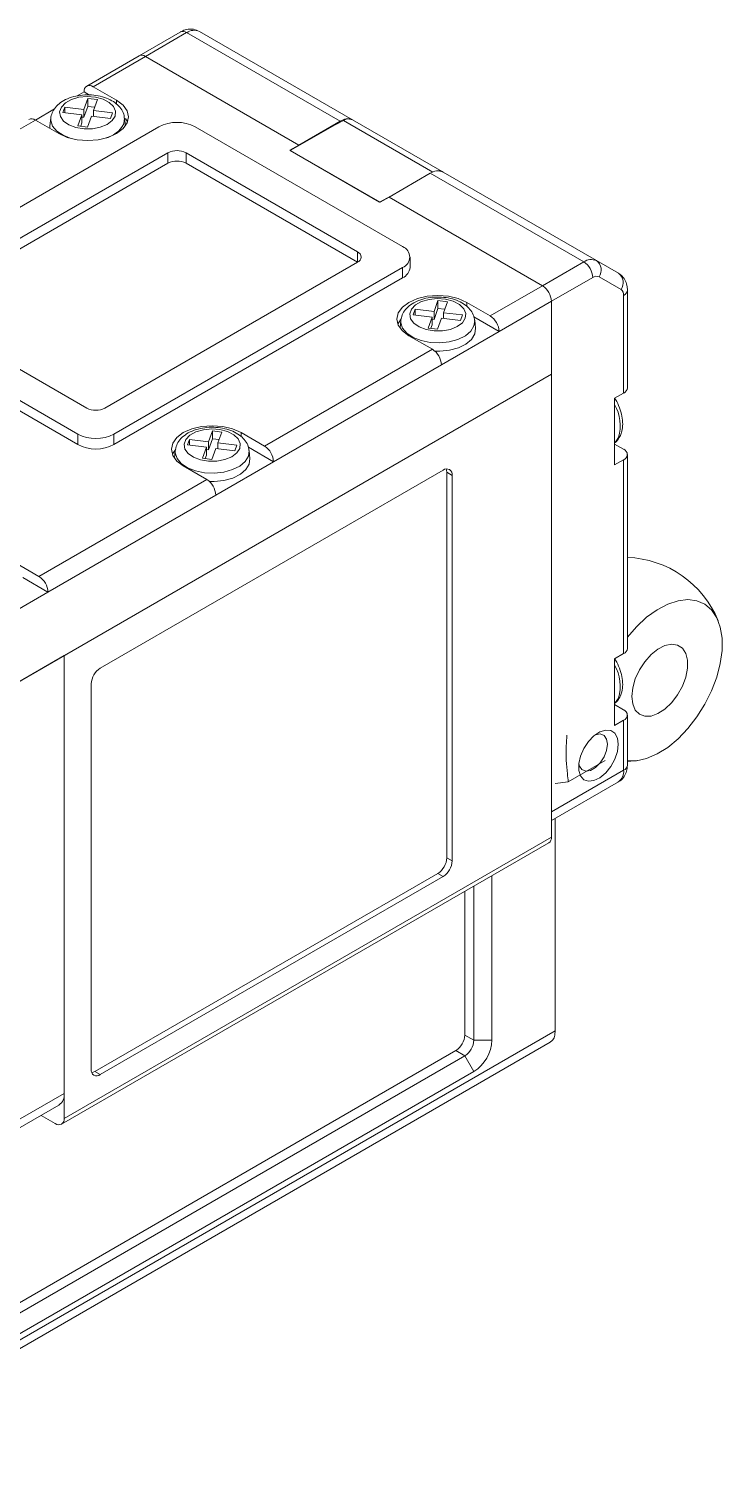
# Model space of a CAD drawing. Header units: millimetres. Extents: x 5 to 415, y 5 to 292.
# Drawn here: x 373.61 to 387.19, y 232.33 to 260.69 of the extents above; entities that cross this region are included whole.
import ezdxf

# ---------------------------------------------------------------- set-up
doc = ezdxf.new("R2010")
doc.units = ezdxf.units.MM

msp = doc.modelspace()

# ---------------------------------------------------------------- linework, layer by layer
at = {"color": 7, "linetype": 'Continuous', "lineweight": 18}
for p, q in [((376.574, 260.632), (375.766, 260.166)), ((376.699, 260.62), (375.891, 260.153)), ((379.705, 258.885), (376.699, 260.62)), ((376.949, 260.644), (379.945, 258.915)), ((375.766, 260.166), (374.741, 259.574)), ((375.891, 260.153), (374.866, 259.561)), ((375.891, 260.153), (378.897, 258.418)), ((375.326, 259.296), (374.866, 259.561)), ((374.689, 259.459), (374.551, 259.379)), ((374.764, 259.331), (374.686, 259.116)), ((374.796, 259.397), (374.689, 259.459)), ((374.95, 259.308), (374.764, 259.331)), ((374.764, 259.176), (374.764, 259.331)), ((374.872, 259.093), (374.95, 259.308)), ((374.11, 259.125), (373.735, 258.908)), ((374.315, 259.161), (374.276, 259.054)), ((374.276, 259.054), (374.647, 259.009)), ((374.686, 259.116), (374.315, 259.161)), ((374.315, 259.049), (374.315, 259.161)), ((374.647, 259.009), (374.569, 258.794)), ((374.647, 258.854), (374.647, 259.009)), ((374.764, 259.176), (374.686, 258.961)), ((374.686, 258.961), (374.686, 259.116)), ((374.755, 258.771), (374.833, 258.986)), ((374.896, 259.16), (374.764, 259.176)), ((374.833, 258.986), (375.205, 258.941)), ((375.244, 259.048), (374.872, 259.093)), ((374.872, 258.981), (374.872, 259.093)), ((375.205, 258.941), (375.244, 259.048)), ((373.735, 258.908), (370.447, 257.01)), ((376.156, 258.776), (370.5, 255.51)), ((373.735, 258.908), (374.194, 258.643)), ((374.037, 258.947), (374.02, 258.792)), ((374.02, 258.792), (374.02, 258.744)), ((374.037, 258.947), (374.039, 258.96)), ((374.569, 258.794), (374.755, 258.771)), ((374.647, 258.854), (374.623, 258.787)), ((374.686, 258.961), (374.647, 258.966)), ((375.5, 258.793), (375.483, 258.947)), ((380.929, 256.428), (376.864, 258.776)), ((378.727, 258.312), (379.609, 258.812)), ((378.897, 258.418), (379.705, 258.885)), ((379.609, 258.812), (379.773, 258.901)), ((379.945, 258.915), (381.707, 257.898)), ((378.897, 258.418), (378.72, 258.316)), ((378.897, 258.408), (378.897, 258.418)), ((376.333, 258.265), (371.384, 255.408)), ((376.333, 258.061), (376.333, 258.265)), ((380.046, 256.326), (376.687, 258.265)), ((376.687, 258.265), (376.687, 258.061)), ((378.72, 258.316), (380.488, 257.296)), ((380.48, 257.3), (378.727, 258.312)), ((376.333, 258.061), (371.384, 255.204)), ((380.046, 256.122), (376.687, 258.061)), ((380.664, 257.398), (381.472, 257.864)), ((384.478, 256.13), (381.472, 257.864)), ((381.722, 257.889), (381.707, 257.898)), ((381.722, 257.889), (384.728, 256.154)), ((380.48, 257.3), (380.779, 257.464)), ((380.488, 257.296), (380.664, 257.398)), ((380.664, 257.398), (383.669, 255.663)), ((381.076, 256.02), (381.076, 256.224)), ((384.728, 256.154), (385.157, 255.906)), ((375.096, 253.265), (380.046, 256.122)), ((375.273, 252.755), (380.929, 256.02)), ((380.929, 255.816), (380.929, 256.02)), ((383.669, 255.663), (384.478, 256.13)), ((375.273, 252.55), (380.929, 255.816)), ((382.644, 255.071), (383.669, 255.663)), ((384.654, 255.823), (383.846, 255.357)), ((385.209, 255.588), (384.779, 255.836)), ((385.334, 253.662), (385.334, 255.575)), ((381.623, 255.371), (381.545, 255.156)), ((381.809, 255.349), (381.623, 255.371)), ((381.623, 255.216), (381.623, 255.371)), ((381.731, 255.134), (381.809, 255.349)), ((382.644, 255.071), (382.185, 255.336)), ((383.846, 255.357), (382.821, 254.765)), ((383.846, 253.928), (383.846, 255.357)), ((383.846, 255.357), (383.846, 245.354)), ((385.26, 253.56), (385.26, 255.473)), ((370.5, 255.102), (374.565, 252.755)), ((371.384, 255.204), (374.742, 253.265)), ((380.896, 254.987), (380.898, 255.001)), ((381.173, 255.201), (381.134, 255.094)), ((381.134, 255.094), (381.506, 255.049)), ((381.545, 255.156), (381.173, 255.201)), ((381.173, 255.089), (381.173, 255.201)), ((381.506, 255.049), (381.428, 254.834)), ((381.506, 254.894), (381.506, 255.049)), ((381.545, 255.001), (381.506, 255.006)), ((381.623, 255.216), (381.545, 255.001)), ((381.545, 255.001), (381.545, 255.156)), ((381.614, 254.812), (381.692, 255.027)), ((381.755, 255.2), (381.623, 255.216)), ((381.692, 255.027), (382.064, 254.982)), ((382.103, 255.089), (381.731, 255.134)), ((381.731, 255.022), (381.731, 255.134)), ((382.064, 254.982), (382.103, 255.089)), ((382.821, 254.765), (382.328, 255.05)), ((370.5, 254.898), (374.565, 252.55)), ((380.896, 254.987), (380.879, 254.834)), ((381.428, 254.834), (381.614, 254.812)), ((381.506, 254.894), (381.482, 254.828)), ((381.69, 254.112), (382.821, 254.765)), ((382.359, 254.832), (382.342, 254.987)), ((381.053, 254.683), (381.513, 254.418)), ((378.225, 252.52), (381.513, 254.418)), ((372.533, 247.397), (383.846, 253.928)), ((374.3, 248.417), (383.846, 253.928)), ((381.69, 254.112), (378.402, 252.214)), ((383.846, 253.928), (383.846, 244.864)), ((385.084, 253.458), (385.26, 253.56)), ((385.084, 252.152), (385.084, 253.458)), ((374.565, 252.55), (374.565, 252.755)), ((375.273, 252.755), (375.273, 252.55)), ((377.204, 252.82), (377.126, 252.605)), ((377.39, 252.797), (377.204, 252.82)), ((377.204, 252.665), (377.204, 252.82)), ((377.312, 252.583), (377.39, 252.797)), ((378.225, 252.52), (377.765, 252.785)), ((376.476, 252.436), (376.478, 252.45)), ((376.754, 252.65), (376.715, 252.543)), ((376.715, 252.543), (377.087, 252.498)), ((377.126, 252.605), (376.754, 252.65)), ((376.754, 252.538), (376.754, 252.65)), ((377.087, 252.498), (377.009, 252.283)), ((377.087, 252.343), (377.087, 252.498)), ((377.126, 252.45), (377.087, 252.455)), ((377.204, 252.665), (377.126, 252.45)), ((377.126, 252.45), (377.126, 252.605)), ((377.195, 252.261), (377.273, 252.475)), ((377.336, 252.649), (377.204, 252.665)), ((377.273, 252.475), (377.645, 252.43)), ((377.684, 252.538), (377.312, 252.583)), ((377.312, 252.471), (377.312, 252.583)), ((377.645, 252.43), (377.684, 252.538)), ((378.402, 252.214), (377.908, 252.498)), ((385.26, 252.458), (385.084, 252.56)), ((376.476, 252.436), (376.46, 252.283)), ((377.009, 252.283), (377.195, 252.261)), ((377.087, 252.343), (377.063, 252.277)), ((377.27, 251.56), (378.402, 252.214)), ((377.939, 252.281), (377.923, 252.436)), ((385.26, 252.254), (385.084, 252.152)), ((385.26, 248.457), (385.26, 252.254)), ((385.334, 248.559), (385.334, 252.356)), ((375.007, 248.172), (381.725, 252.05)), ((376.634, 252.132), (377.093, 251.867)), ((381.796, 252.009), (381.796, 244.456)), ((381.902, 251.948), (381.796, 252.009)), ((381.902, 251.948), (381.902, 244.395)), ((373.805, 249.969), (377.093, 251.867)), ((377.27, 251.56), (373.982, 249.662)), ((373.805, 249.969), (373.346, 250.234)), ((373.982, 249.662), (373.489, 249.947)), ((372.851, 249.009), (373.982, 249.662)), ((372.533, 247.397), (374.3, 248.417)), ((374.3, 248.417), (374.3, 239.843)), ((374.3, 248.417), (374.3, 239.353)), ((385.084, 248.355), (385.26, 248.457)), ((385.084, 247.048), (385.084, 248.355)), ((374.831, 247.866), (374.831, 240.313)), ((385.26, 247.355), (385.084, 247.457)), ((385.26, 247.15), (385.084, 247.048)), ((385.26, 246.171), (385.26, 247.15)), ((385.334, 246.273), (385.334, 247.252)), ((384.896, 246.361), (384.175, 245.945)), ((385.334, 246.343), (385.531, 246.36)), ((383.846, 245.354), (385.26, 246.171)), ((383.846, 245.185), (385.157, 245.942)), ((383.917, 245.912), (384.175, 245.945)), ((383.917, 241.067), (383.917, 245.226)), ((374.3, 239.353), (383.846, 244.864)), ((374.249, 239.239), (383.794, 244.75)), ((381.796, 244.456), (381.902, 244.395)), ((374.901, 240.272), (381.619, 244.15)), ((375.007, 240.211), (381.725, 244.089)), ((381.725, 244.089), (381.619, 244.15)), ((382.68, 244.106), (382.68, 240.883)), ((382.149, 240.985), (382.149, 243.8)), ((382.326, 240.883), (382.326, 243.902)), ((369.07, 232.327), (383.822, 240.843)), ((369.174, 232.556), (383.917, 241.067)), ((382.149, 240.985), (382.326, 240.883)), ((382.326, 240.883), (382.68, 240.883)), ((383.917, 241.067), (383.917, 241.063)), ((371.472, 234.617), (381.972, 240.679)), ((371.649, 234.515), (382.149, 240.577)), ((382.149, 240.577), (381.972, 240.679)), ((382.149, 240.577), (382.326, 240.271)), ((382.326, 240.271), (371.825, 234.209)), ((374.901, 240.272), (375.007, 240.211)), ((372.533, 238.823), (374.3, 239.843)), ((372.429, 238.594), (374.197, 239.614)), ((374.124, 239.251), (373.846, 239.412))]:
    msp.add_line(p, q, dxfattribs=at)
at = {"color": 8, "linetype": 'Continuous', "lineweight": 18}
for p, q in [((375.326, 259.219), (375.326, 259.296)), ((379.773, 258.901), (381.524, 257.89)), ((380.046, 256.122), (380.046, 256.326)), ((382.185, 255.26), (382.185, 255.336)), ((377.765, 252.708), (377.765, 252.785))]:
    msp.add_line(p, q, dxfattribs=at)
at = {"color": 7, "linetype": 'Continuous', "lineweight": 18, "flags": 128}
for points in [[(374.194, 258.643), (374.36, 258.569), (374.553, 258.523), (374.76, 258.508), (374.967, 258.523), (375.16, 258.569), (375.326, 258.643), (375.453, 258.739), (375.533, 258.85), (375.56, 258.969), (375.533, 259.089), (375.453, 259.2), (375.326, 259.296)], [(375.299, 258.986), (375.308, 259.08), (375.269, 259.172), (375.184, 259.254), (375.062, 259.317), (374.913, 259.356), (374.75, 259.369), (374.588, 259.353), (374.442, 259.31), (374.324, 259.245), (374.244, 259.162), (374.211, 259.069), (374.226, 258.975), (374.288, 258.887), (374.393, 258.814), (374.53, 258.762), (374.688, 258.736), (374.852, 258.738), (375.007, 258.767), (375.141, 258.822), (375.241, 258.897), (375.299, 258.986)], [(375.54, 258.867), (375.533, 258.885), (375.501, 258.939)], [(382.185, 255.336), (382.019, 255.41), (381.826, 255.456), (381.619, 255.472), (381.412, 255.456), (381.219, 255.41), (381.053, 255.336), (380.926, 255.241), (380.846, 255.129), (380.819, 255.01), (380.846, 254.89), (380.926, 254.779), (381.053, 254.683)], [(382.157, 255.026), (382.167, 255.121), (382.127, 255.213), (382.043, 255.294), (381.921, 255.357), (381.772, 255.397), (381.609, 255.409), (381.447, 255.393), (381.301, 255.351), (381.183, 255.285), (381.103, 255.202), (381.07, 255.11), (381.085, 255.015), (381.147, 254.928), (381.252, 254.855), (381.389, 254.803), (381.547, 254.777), (381.711, 254.778), (381.866, 254.808), (382, 254.862), (382.1, 254.938), (382.157, 255.026)], [(380.904, 255.013), (380.846, 254.925), (380.839, 254.908)], [(381.565, 254.379), (381.66, 254.378), (381.85, 254.399), (382.024, 254.447), (382.171, 254.52), (382.28, 254.612), (382.344, 254.718), (382.359, 254.829), (382.359, 254.832)], [(377.765, 252.785), (377.599, 252.859), (377.407, 252.905), (377.199, 252.92), (376.992, 252.905), (376.799, 252.859), (376.634, 252.785), (376.507, 252.689), (376.427, 252.578), (376.399, 252.459), (376.427, 252.339), (376.507, 252.228), (376.634, 252.132)], [(377.738, 252.475), (377.747, 252.57), (377.708, 252.661), (377.624, 252.743), (377.501, 252.806), (377.352, 252.845), (377.19, 252.858), (377.028, 252.842), (376.881, 252.799), (376.763, 252.734), (376.684, 252.651), (376.65, 252.558), (376.665, 252.464), (376.728, 252.377), (376.832, 252.304), (376.97, 252.252), (377.127, 252.225), (377.291, 252.227), (377.447, 252.257), (377.581, 252.311), (377.681, 252.386), (377.738, 252.475)], [(376.485, 252.462), (376.427, 252.374), (376.419, 252.357)], [(377.145, 251.828), (377.24, 251.827), (377.43, 251.848), (377.605, 251.896), (377.752, 251.969), (377.861, 252.061), (377.925, 252.167), (377.94, 252.278), (377.939, 252.281)], [(381.796, 252.009), (381.792, 252.047), (381.785, 252.073)], [(385.334, 246.357), (385.511, 246.358), (385.71, 246.402), (385.916, 246.491), (386.123, 246.62), (386.326, 246.788), (386.519, 246.989), (386.696, 247.217), (386.852, 247.465), (386.982, 247.727), (387.084, 247.995), (387.153, 248.261), (387.188, 248.518), (387.188, 248.758), (387.153, 248.974), (387.084, 249.16), (386.982, 249.311), (386.852, 249.423), (386.696, 249.491), (386.519, 249.515), (386.326, 249.493), (386.123, 249.426), (385.916, 249.317), (385.71, 249.167), (385.511, 248.982), (385.334, 248.778)], [(385.42, 247.617), (385.437, 247.784), (385.487, 247.961), (385.568, 248.136), (385.674, 248.298), (385.798, 248.438), (385.933, 248.545), (386.07, 248.614), (386.201, 248.641), (386.317, 248.623), (386.411, 248.561), (386.477, 248.461), (386.511, 248.327), (386.511, 248.168), (386.477, 247.995), (386.411, 247.818), (386.317, 247.648), (386.201, 247.496), (386.07, 247.371), (385.933, 247.282), (385.798, 247.234), (385.674, 247.23), (385.568, 247.27), (385.487, 247.351), (385.437, 247.47), (385.42, 247.617)], [(385.154, 246.681), (385.137, 246.539), (385.087, 246.389), (385.008, 246.245), (384.908, 246.12), (384.795, 246.025), (384.679, 245.969), (384.571, 245.955), (384.48, 245.986), (384.415, 246.059), (384.381, 246.167), (384.381, 246.301), (384.415, 246.449), (384.48, 246.597), (384.571, 246.733), (384.679, 246.844), (384.795, 246.921), (384.908, 246.956), (385.008, 246.948), (385.087, 246.895), (385.137, 246.803), (385.154, 246.681)], [(384.942, 246.681), (384.925, 246.783), (384.876, 246.853), (384.801, 246.882), (384.709, 246.868), (384.708, 246.868)], [(384.381, 246.3), (384.394, 246.252), (384.443, 246.183), (384.518, 246.153), (384.61, 246.168), (384.709, 246.224), (384.801, 246.316), (384.876, 246.433), (384.925, 246.559), (384.942, 246.681)], [(374.841, 240.249), (374.867, 240.256), (374.901, 240.272)]]:
    msp.add_lwpolyline(points, dxfattribs=at)
at = {"color": 8, "linetype": 'Continuous', "lineweight": 18, "flags": 128}
for points in [[(374.416, 258.552), (374.277, 258.609), (374.153, 258.692), (374.071, 258.79), (374.036, 258.898), (374.037, 258.947)], [(375.483, 258.944), (375.483, 258.944), (375.469, 258.835)], [(382.328, 254.875), (382.265, 254.772), (382.159, 254.682), (382.015, 254.611), (381.845, 254.564), (381.659, 254.543), (381.47, 254.552), (381.292, 254.588), (381.136, 254.649), (381.012, 254.732), (380.93, 254.831), (380.895, 254.938), (380.896, 254.987)], [(382.342, 254.984), (382.342, 254.984), (382.328, 254.875)], [(385.084, 252.585), (385.094, 252.594), (385.161, 252.689)], [(377.909, 252.324), (377.846, 252.221), (377.739, 252.131), (377.596, 252.06), (377.425, 252.012), (377.239, 251.992), (377.051, 252), (376.872, 252.037), (376.716, 252.098), (376.593, 252.181), (376.511, 252.279), (376.476, 252.387), (376.476, 252.436)], [(377.923, 252.433), (377.923, 252.433), (377.909, 252.324)], [(385.084, 247.481), (385.094, 247.49), (385.161, 247.586)]]:
    msp.add_lwpolyline(points, dxfattribs=at)
at = {"color": 8, "linetype": 'Continuous', "lineweight": 18}
for centre, radius, start, end in [((376.626, 260.518), 0.126, 54.3824, 114.3071), ((374.973, 259.099), 0.562, 283.4643, 331.9372), ((385.214, 255.584), 0.12, 292.7368, 355.966), ((384.349, 252.92), 0.844, 344.1308, 29.5269), ((384.349, 247.816), 0.844, 344.1308, 29.5269), ((385.209, 246.285), 0.126, 294.3747, 354.3052), ((385.015, 246.144), 0.246, 305.0133, 6.2988)]:
    msp.add_arc(centre, radius, start, end, dxfattribs=at)
at = {"color": 7, "linetype": 'Continuous', "lineweight": 18}
for centre, radius, start, end in [((376.846, 260.415), 0.251, 65.686, 125.6182), ((375.818, 260.051), 0.126, 54.3824, 114.3071), ((374.797, 259.477), 0.109, 50.7967, 189.214), ((373.661, 258.806), 0.126, 54.3824, 114.3071), ((376.51, 258.093), 0.769, 62.6097, 117.3903), ((379.851, 258.68), 0.251, 65.686, 125.6182), ((376.51, 257.924), 0.384, 62.6097, 117.3903), ((376.51, 257.72), 0.384, 62.6097, 117.3903), ((381.619, 257.66), 0.251, 65.686, 125.6182), ((380.852, 256.224), 0.218, 290.7834, 69.2166), ((380.007, 256.224), 0.109, 290.7834, 69.2166), ((384.624, 255.925), 0.251, 65.686, 125.6182), ((384.591, 255.969), 0.231, 324.8149, 53.6488), ((380.826, 256.045), 0.251, 294.3747, 354.3052), ((384.271, 255.806), 0.384, 2.6055, 57.3945), ((385.02, 255.721), 0.231, 324.8149, 53.6488), ((383.462, 255.339), 0.384, 2.6055, 57.3945), ((384.728, 255.721), 0.126, 65.686, 125.6182), ((385.135, 255.486), 0.126, 354.3796, 54.302), ((382.437, 254.747), 0.384, 2.6055, 57.3945), ((381.306, 254.094), 0.384, 2.6055, 57.3945), ((385.209, 253.675), 0.126, 294.3747, 354.3052), ((374.919, 253.606), 0.384, 242.6097, 297.3903), ((374.919, 253.437), 0.769, 242.6097, 297.3903), ((374.919, 253.233), 0.769, 242.6097, 297.3903), ((378.018, 252.196), 0.384, 2.6055, 57.3945), ((385.222, 252.356), 0.109, 290.7834, 69.2166), ((381.794, 251.965), 0.109, 350.786, 129.2033), ((376.886, 251.543), 0.384, 2.6055, 57.3945), ((385.26, 248.342), 2, 22.2402, 87.9018), ((373.598, 249.645), 0.384, 2.6055, 57.3945), ((385.209, 248.571), 0.126, 294.3747, 354.3052), ((375.214, 247.848), 0.384, 122.6055, 177.3945), ((385.222, 247.252), 0.109, 290.7834, 69.2166), ((383.727, 244.849), 0.12, 304.0564, 7.2558), ((381.412, 244.474), 0.384, 302.6055, 357.3945), ((381.518, 244.412), 0.384, 302.6055, 357.3945), ((381.765, 241.003), 0.384, 302.6055, 357.3945), ((381.942, 240.901), 0.384, 302.6055, 357.3945), ((381.912, 240.918), 0.768, 302.6055, 357.3945), ((374.938, 240.295), 0.109, 170.786, 309.2033), ((374.062, 239.813), 0.24, 304.0564, 7.2558), ((374.193, 239.336), 0.109, 230.7967, 9.214)]:
    msp.add_arc(centre, radius, start, end, dxfattribs=at)
for points, knots in [([(376.949, 260.644), (376.912, 260.661), (376.841, 260.693), (376.725, 260.691), (376.638, 260.666), (376.59, 260.64), (376.574, 260.632)], [0, 0, 0, 0, 0.305768, 0.587063, 0.867579, 1, 1, 1, 1]), ([(375.478, 258.943), (375.478, 258.961), (375.476, 259.019), (375.43, 259.111), (375.349, 259.21), (375.234, 259.292), (375.09, 259.355), (374.923, 259.394), (374.746, 259.405), (374.568, 259.389), (374.401, 259.345), (374.257, 259.275), (374.146, 259.185), (374.069, 259.082), (374.05, 259.004), (374.04, 258.967)], [0, 0, 0, 0, 0.031964, 0.105025, 0.179033, 0.258057, 0.342224, 0.428211, 0.514008, 0.599957, 0.686768, 0.77537, 0.856127, 0.931477, 1, 1, 1, 1]), ([(379.773, 258.901), (379.809, 258.917), (379.874, 258.945), (379.923, 258.924), (379.945, 258.915)], [0, 0, 0, 0, 0.557682, 1, 1, 1, 1]), ([(381.707, 257.898), (381.68, 257.912), (381.652, 257.926), (381.615, 257.912), (381.613, 257.911)], [0, 0, 0, 0, 0.947374, 1, 1, 1, 1]), ([(385.334, 255.575), (385.332, 255.606), (385.328, 255.677), (385.289, 255.779), (385.227, 255.86), (385.176, 255.894), (385.157, 255.906)], [0, 0, 0, 0, 0.2362036, 0.5352836, 0.8247869, 1, 1, 1, 1]), ([(382.337, 254.983), (382.337, 255.001), (382.335, 255.06), (382.289, 255.152), (382.208, 255.25), (382.093, 255.332), (381.949, 255.395), (381.782, 255.434), (381.605, 255.446), (381.427, 255.43), (381.26, 255.385), (381.116, 255.316), (381.005, 255.225), (380.928, 255.122), (380.909, 255.044), (380.899, 255.007)], [0, 0, 0, 0, 0.031964, 0.105025, 0.179033, 0.258057, 0.342224, 0.428211, 0.514008, 0.599957, 0.686768, 0.77537, 0.856127, 0.931477, 1, 1, 1, 1]), ([(385.091, 252.591), (385.092, 252.592), (385.129, 252.613), (385.162, 252.666), (385.202, 252.741), (385.232, 252.827), (385.247, 252.953), (385.231, 253.11), (385.182, 253.272), (385.13, 253.392), (385.09, 253.449), (385.084, 253.458)], [0, 0, 0, 0, 0.004249, 0.149032, 0.206819, 0.306538, 0.464278, 0.629433, 0.798807, 0.967846, 1, 1, 1, 1]), ([(377.918, 252.432), (377.917, 252.45), (377.916, 252.508), (377.869, 252.6), (377.788, 252.699), (377.673, 252.781), (377.529, 252.844), (377.363, 252.883), (377.185, 252.895), (377.008, 252.878), (376.84, 252.834), (376.696, 252.765), (376.586, 252.674), (376.509, 252.571), (376.489, 252.493), (376.48, 252.456)], [0, 0, 0, 0, 0.031964, 0.105025, 0.179033, 0.258057, 0.342224, 0.428211, 0.514008, 0.599957, 0.686768, 0.77537, 0.856127, 0.931477, 1, 1, 1, 1]), ([(385.091, 247.488), (385.092, 247.489), (385.129, 247.51), (385.162, 247.562), (385.202, 247.637), (385.232, 247.724), (385.247, 247.85), (385.231, 248.006), (385.182, 248.169), (385.13, 248.289), (385.09, 248.346), (385.084, 248.355)], [0, 0, 0, 0, 0.0042488, 0.1490322, 0.2068189, 0.306538, 0.4642778, 0.629433, 0.7988065, 0.9678462, 1, 1, 1, 1]), ([(384.175, 245.945), (384.17, 245.996), (384.144, 246.222), (384.123, 246.522), (384.144, 246.789), (384.15, 246.86)], [0, 0, 0, 0, 0.177029, 0.780884, 1, 1, 1, 1]), ([(385.154, 245.945), (385.168, 245.952), (385.217, 245.975), (385.275, 246.048), (385.325, 246.154), (385.331, 246.231), (385.334, 246.273)], [0, 0, 0, 0, 0.117077, 0.410372, 0.687878, 1, 1, 1, 1]), ([(383.819, 240.848), (383.839, 240.86), (383.885, 240.888), (383.913, 240.967), (383.916, 241.036), (383.917, 241.063)], [0, 0, 0, 0, 0.300362, 0.729276, 1, 1, 1, 1])]:
    msp.add_open_spline(points, degree=3, knots=knots, dxfattribs=at)

doc.saveas('drawing.dxf')
